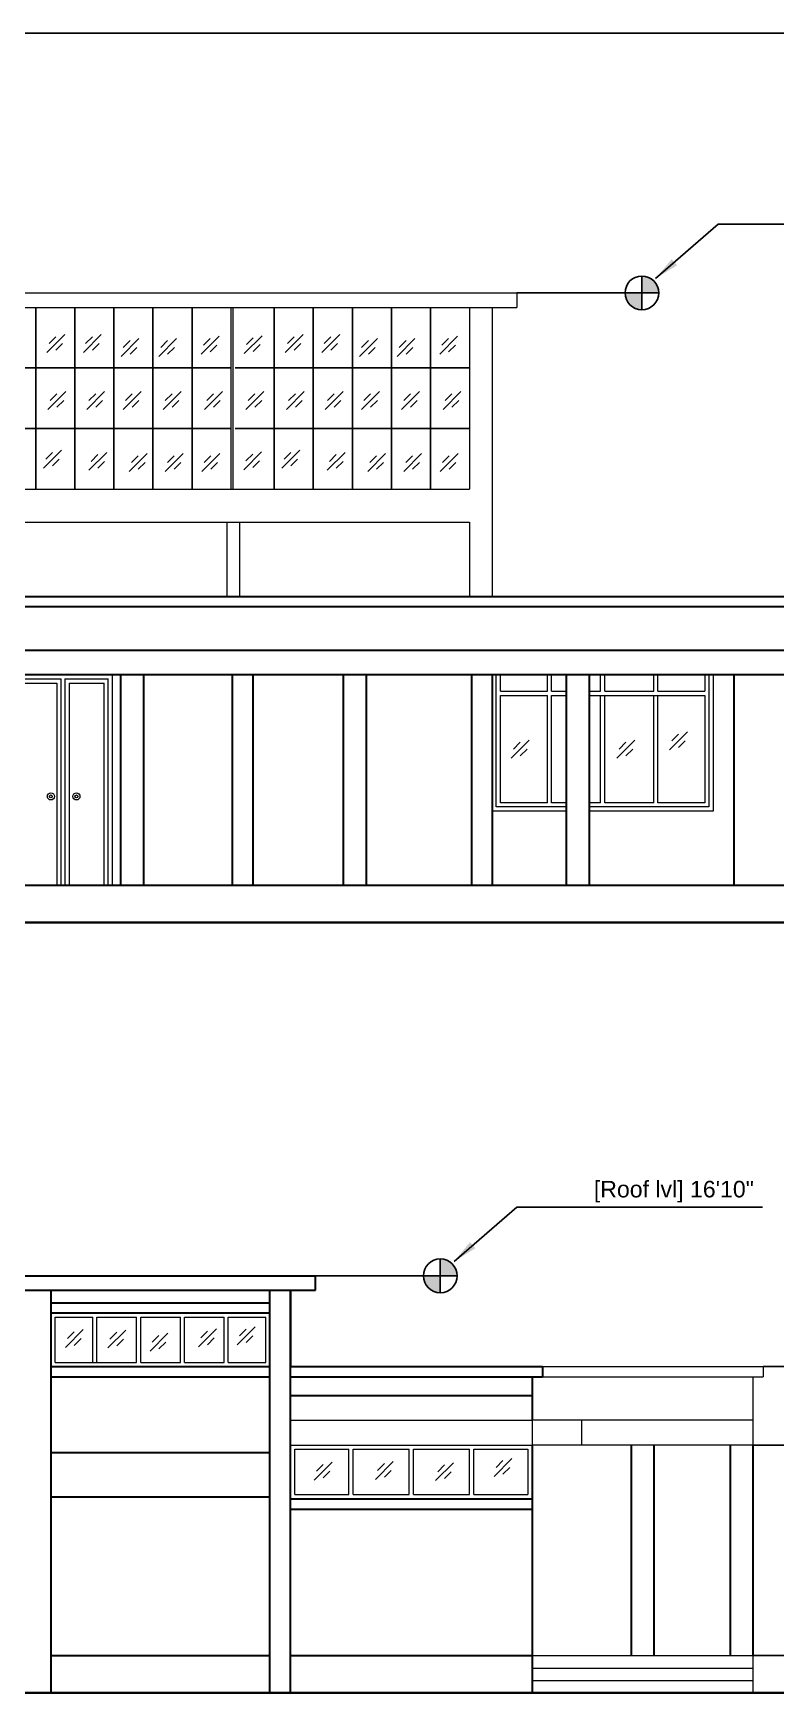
# Model space of a CAD drawing. Header units: inches. Extents: x -6800 to 96653, y -25814 to 17379.
# Drawn here: x 64702 to 65061, y 9811 to 10615 of the extents above; entities that cross this region are included whole.
import ezdxf

# ---------------------------------------------------------------- set-up
doc = ezdxf.new("R2010")
doc.units = ezdxf.units.IN
doc.header["$MEASUREMENT"] = 0
doc.layers.add('0 @ 1', color=7, linetype='Continuous')
for name, color, linetype, lineweight in [('chajja elev', 4, 'Continuous', 20), ('Column', 101, 'Continuous', 30), ('Door ele', 20, 'Continuous', 15), ('ele back', 51, 'Continuous', 15), ('ele front', 30, 'Continuous', 30), ('Glass Panal', 200, 'Continuous', 25), ('Ground level', 210, 'Continuous', 35), ('Opening elevation', 130, 'Continuous', 9), ('Stairs', 60, 'Continuous', 13), ('Wall', 90, 'Continuous', 30), ('Win ele', 211, 'Continuous', 15)]:
    doc.layers.add(name, color=color, linetype=linetype, lineweight=lineweight)
doc.styles.get("Standard").update_dxf_attribs({"font": 'arial.ttf'})
doc.dimstyles.get("Standard").update_dxf_attribs({"dimtxt": 7, "dimasz": 4, "dimexe": 2, "dimexo": 2, "dimgap": 2, "dimtad": 1, "dimdec": 0, "dimzin": 0, "dimdsep": 46, "dimlunit": 4, "dimtxsty": 'Standard', "dimblk": 'ARCHTICK', "dimcen": 0.25, "dimclrd": 256, "dimclre": 256, "dimclrt": 256, "dimadec": 0, "dimazin": 0, "dimtfac": 1, "dimtdec": 0, "dimtofl": 0, "dimtmove": 0, "dimatfit": 3, "dimfxl": 1, "dimfxlon": 1, "dimtolj": 1, "dimtzin": 0, "dimlwd": -1, "dimlwe": -1, "dimarcsym": 1})

# ---------------------------------------------------------------- blocks, each defined once
blk = doc.blocks.new('_ArchTick')
at = {"color": 0, "linetype": 'ByBlock', "const_width": 0.15}
blk.add_lwpolyline([(-0.5, -0.5), (0.5, 0.5)], dxfattribs=at)

msp = doc.modelspace()

# ---------------------------------------------------------------- hatches: boundary and pattern name
at = {"ltscale": 10, "transparency": 33554687}
h = msp.add_hatch(color=0, dxfattribs=at)
h.dxf.hatch_style = 1
h.paths.add_polyline_path([(64996.5, 10497), (64996.5, 10488.83), (65004.67, 10488.83, 0.414214)])
h.paths.add_polyline_path([(64996.5, 10488.83), (64988.33, 10488.83, 0.414214), (64996.5, 10480.65)])
h = msp.add_hatch(color=0, dxfattribs=at)
h.dxf.hatch_style = 1
h.paths.add_polyline_path([(64898.82, 10020.82), (64898.82, 10012.65), (64906.99, 10012.65, 0.414214)])
h.paths.add_polyline_path([(64898.82, 10012.65), (64890.65, 10012.65, 0.414214), (64898.82, 10004.48)])

# ---------------------------------------------------------------- linework, layer by layer
at = {"transparency": 33554651}
msp.add_line((63499.65, 10614.65), (65875.65, 10614.65), dxfattribs=at)
at = {"ltscale": 10, "transparency": 33554687}
for p, q in [((64996.5, 10497), (64996.5, 10480.65)), ((64935.97, 10488.83), (64988.33, 10488.83)), ((65004.67, 10488.83), (64988.33, 10488.83)), ((64898.82, 10020.82), (64898.82, 10004.48)), ((64838.29, 10012.65), (64890.65, 10012.65)), ((64906.99, 10012.65), (64890.65, 10012.65)), ((65055.29, 9968.65), (65107.65, 9968.65)), ((65050.29, 9930.65), (65102.65, 9930.65)), ((65050.29, 9828.65), (65102.65, 9828.65))]:
    msp.add_line(p, q, dxfattribs=at)
for centre in [(64996.5, 10488.83), (64898.82, 10012.65)]:
    msp.add_circle(centre, 8.17, dxfattribs=at)
at = {"layer": 'chajja elev', "transparency": 33554687}
for p, q in [((64826.29, 9942.65), (64943.29, 9942.65)), ((64943.29, 9942.65), (64943.29, 9930.65)), ((64826.29, 9930.65), (64943.29, 9930.65))]:
    msp.add_line(p, q, dxfattribs=at)
at = {"layer": 'chajja elev', "transparency": 33554585}
for p, q in [((64967.29, 9942.65), (64943.29, 9942.65)), ((64967.29, 9942.65), (64967.29, 9930.65)), ((64967.29, 9930.65), (64943.29, 9930.65))]:
    msp.add_line(p, q, dxfattribs=at)
at = {"layer": 'Column', "transparency": 33554687}
for p, q in [((64797.97, 10303.83), (64797.97, 10201.83)), ((64807.97, 10303.83), (64807.97, 10201.83)), ((64913.97, 10303.83), (64913.97, 10201.83)), ((64923.97, 10303.83), (64923.97, 10201.83)), ((64710.29, 9810.65), (64710.29, 10005.65)), ((64816.29, 9810.65), (64816.29, 10005.65)), ((64826.29, 9942.65), (64826.29, 10005.65)), ((64826.29, 9930.65), (64826.29, 9942.65)), ((64826.29, 9810.65), (64826.29, 9930.65)), ((64991.29, 9930.65), (64991.29, 9828.65)), ((65002.29, 9930.65), (65002.29, 9828.65)), ((65039.29, 9930.65), (65039.29, 9828.65)), ((65050.29, 9930.65), (65050.29, 9828.65))]:
    msp.add_line(p, q, dxfattribs=at)
for points in [[(64743.97, 10201.83), (64743.97, 10303.83)], [(64754.97, 10303.83), (64754.97, 10201.83)], [(64851.97, 10201.83), (64851.97, 10303.83)], [(64862.97, 10303.83), (64862.97, 10201.83)], [(64959.97, 10201.83), (64959.97, 10303.83)], [(64970.97, 10303.83), (64970.97, 10201.83)]]:
    msp.add_lwpolyline(points, dxfattribs=at)
at = {"layer": 'Door ele', "transparency": 33554687}
for p, q in [((64693.97, 10301.83), (64714.97, 10301.83)), ((64695.97, 10299.83), (64712.97, 10299.83)), ((64712.97, 10299.83), (64712.97, 10201.83)), ((64714.97, 10301.83), (64714.97, 10201.83)), ((64716.97, 10301.83), (64737.97, 10301.83)), ((64716.97, 10301.83), (64716.97, 10201.83)), ((64718.97, 10299.83), (64735.97, 10299.83)), ((64718.97, 10299.83), (64718.97, 10201.83)), ((64735.97, 10201.83), (64735.97, 10299.83)), ((64737.97, 10201.83), (64737.97, 10301.83)), ((64739.97, 10201.83), (64739.97, 10303.83))]:
    msp.add_line(p, q, dxfattribs=at)
for centre, radius in [((64710.15, 10244.9), 1.71), ((64710.15, 10244.9), 0.709), ((64722.54, 10244.9), 1.71), ((64722.54, 10244.9), 0.709)]:
    msp.add_circle(centre, radius, dxfattribs=at)
at = {"layer": 'ele back', "transparency": 33554641}
for p, q in [((63973.97, 10488.83), (64935.97, 10488.83)), ((64935.97, 10488.83), (64935.97, 10481.83)), ((63973.97, 10481.83), (64935.97, 10481.83)), ((64797.47, 10393.83), (64797.47, 10481.83)), ((64798.47, 10393.83), (64798.47, 10481.83)), ((64912.97, 10481.83), (64912.97, 10393.83)), ((64923.97, 10481.83), (64923.97, 10341.83)), ((64110.47, 10393.83), (64912.97, 10393.83)), ((63996.97, 10377.83), (64912.97, 10377.83)), ((64795.47, 10377.83), (64795.47, 10341.83)), ((64801.47, 10377.83), (64801.47, 10341.83)), ((64912.97, 10377.83), (64912.97, 10341.83)), ((64948.29, 9968.65), (65055.29, 9968.65)), ((64948.29, 9963.65), (65055.29, 9963.65)), ((65050.29, 9963.65), (65050.29, 9930.65)), ((65055.29, 9968.65), (65055.29, 9963.65)), ((65050.29, 9942.65), (64967.29, 9942.65)), ((65050.29, 9930.65), (64967.29, 9930.65))]:
    msp.add_line(p, q, dxfattribs=at)
at = {"layer": 'ele front', "transparency": 33554687}
for p, q in [((63756.97, 10341.83), (65083.97, 10341.83)), ((63756.97, 10336.83), (65083.97, 10336.83)), ((65040.97, 10303.83), (65040.97, 10201.83)), ((63761.97, 10201.83), (65078.97, 10201.83)), ((63876.29, 10012.65), (64838.29, 10012.65)), ((64838.29, 10005.65), (64838.29, 10012.65)), ((63876.29, 10005.65), (64838.29, 10005.65)), ((64710.29, 9999.65), (64816.29, 9999.65)), ((64710.29, 9994.65), (64816.29, 9994.65)), ((64710.29, 9968.65), (64816.29, 9968.65)), ((64710.29, 9963.65), (64816.29, 9963.65)), ((64826.29, 9968.65), (64948.29, 9968.65)), ((64826.29, 9963.65), (64948.29, 9963.65)), ((64943.29, 9963.65), (64943.29, 9942.65)), ((64948.29, 9968.65), (64948.29, 9963.65)), ((64826.29, 9954.65), (64943.29, 9954.65)), ((64943.29, 9930.65), (64943.29, 9810.65)), ((64710.29, 9927.05), (64816.29, 9927.05)), ((64710.29, 9905.65), (64816.29, 9905.65)), ((64826.29, 9904.65), (64943.29, 9904.65)), ((64826.29, 9899.65), (64943.29, 9899.65))]:
    msp.add_line(p, q, dxfattribs=at)
msp.add_lwpolyline([(63761.97, 10315.83), (65078.97, 10315.83), (65078.97, 10303.83), (63761.97, 10303.83)], close=True, dxfattribs=at)
at = {"layer": 'Glass Panal', "lineweight": 25, "transparency": 33554687}
for p, q in [((64702.88, 10393.83), (64702.88, 10481.83)), ((64721.8, 10393.83), (64721.8, 10481.83)), ((64740.72, 10393.83), (64740.72, 10481.83)), ((64759.63, 10393.83), (64759.63, 10481.83)), ((64778.55, 10393.83), (64778.55, 10481.83)), ((64818.38, 10393.83), (64818.38, 10481.83)), ((64837.3, 10393.83), (64837.3, 10481.83)), ((64856.22, 10393.83), (64856.22, 10481.83)), ((64875.13, 10393.83), (64875.13, 10481.83)), ((64894.05, 10393.83), (64894.05, 10481.83)), ((64683.97, 10452.5), (64797.47, 10452.5)), ((64799.47, 10452.5), (64912.97, 10452.5)), ((64683.97, 10423.16), (64797.47, 10423.16)), ((64799.47, 10423.16), (64912.97, 10423.16))]:
    msp.add_line(p, q, dxfattribs=at)
at = {"layer": 'Ground level', "transparency": 33554687}
for p, q in [((65108.97, 10183.83), (63731.97, 10183.83)), ((63771.29, 9810.65), (64943.29, 9810.65))]:
    msp.add_line(p, q, dxfattribs=at)
at = {"layer": 'Ground level', "transparency": 33554651}
for p, q in [((64943.29, 9810.65), (65050.29, 9810.65)), ((65050.29, 9810.65), (65080.29, 9810.65))]:
    msp.add_line(p, q, dxfattribs=at)
at = {"layer": 'Opening elevation', "lineweight": 5, "transparency": 33554526}
for p, q in [((64708.22, 10459.97), (64716.9, 10468.65)), ((64725.92, 10459.97), (64734.59, 10468.65)), ((64803.88, 10459.44), (64812.55, 10468.11)), ((64823.72, 10459.97), (64832.4, 10468.65)), ((64841.42, 10459.97), (64850.09, 10468.65)), ((64709.29, 10464.31), (64712.56, 10467.58)), ((64712.56, 10461.04), (64715.83, 10464.31)), ((64726.99, 10464.31), (64730.26, 10467.58)), ((64730.26, 10461.04), (64733.52, 10464.31)), ((64744.16, 10458.1), (64752.83, 10466.77)), ((64745.22, 10462.44), (64748.49, 10465.7)), ((64748.49, 10459.17), (64751.76, 10462.44)), ((64762.39, 10458.1), (64771.06, 10466.77)), ((64763.46, 10462.44), (64766.72, 10465.7)), ((64766.72, 10459.17), (64769.99, 10462.44)), ((64783.04, 10459.17), (64791.71, 10467.84)), ((64784.1, 10463.51), (64787.37, 10466.77)), ((64787.37, 10460.24), (64790.64, 10463.51)), ((64804.95, 10463.77), (64808.22, 10467.04)), ((64808.22, 10460.51), (64811.48, 10463.77)), ((64824.79, 10464.31), (64828.06, 10467.58)), ((64828.06, 10461.04), (64831.33, 10464.31)), ((64842.49, 10464.31), (64845.76, 10467.58)), ((64845.76, 10461.04), (64849.02, 10464.31)), ((64859.66, 10458.1), (64868.33, 10466.77)), ((64860.72, 10462.44), (64863.99, 10465.7)), ((64863.99, 10459.17), (64867.26, 10462.44)), ((64877.89, 10458.1), (64886.56, 10466.77)), ((64878.96, 10462.44), (64882.22, 10465.7)), ((64882.22, 10459.17), (64885.49, 10462.44)), ((64898.54, 10459.17), (64907.21, 10467.84)), ((64899.6, 10463.51), (64902.87, 10466.77)), ((64902.87, 10460.24), (64906.14, 10463.51)), ((64708.76, 10432.38), (64717.43, 10441.05)), ((64709.83, 10436.71), (64713.1, 10439.98)), ((64713.1, 10433.45), (64716.36, 10436.71)), ((64727.53, 10432.38), (64736.2, 10441.05)), ((64728.6, 10436.71), (64731.87, 10439.98)), ((64731.87, 10433.45), (64735.13, 10436.71)), ((64745.23, 10432.38), (64753.9, 10441.05)), ((64746.3, 10436.71), (64749.56, 10439.98)), ((64749.56, 10433.45), (64752.83, 10436.71)), ((64764.53, 10432.38), (64773.21, 10441.05)), ((64765.6, 10436.71), (64768.87, 10439.98)), ((64768.87, 10433.45), (64772.14, 10436.71)), ((64784.65, 10432.38), (64793.32, 10441.05)), ((64785.71, 10436.71), (64788.98, 10439.98)), ((64788.98, 10433.45), (64792.25, 10436.71)), ((64804.69, 10432.38), (64813.36, 10441.05)), ((64805.76, 10436.71), (64809.02, 10439.98)), ((64809.02, 10433.45), (64812.29, 10436.71)), ((64824.26, 10432.38), (64832.93, 10441.05)), ((64825.33, 10436.71), (64828.6, 10439.98)), ((64828.6, 10433.45), (64831.86, 10436.71)), ((64843.03, 10432.38), (64851.7, 10441.05)), ((64844.1, 10436.71), (64847.37, 10439.98)), ((64847.37, 10433.45), (64850.63, 10436.71)), ((64860.73, 10432.38), (64869.4, 10441.05)), ((64861.8, 10436.71), (64865.06, 10439.98)), ((64865.06, 10433.45), (64868.33, 10436.71)), ((64880.03, 10432.38), (64888.71, 10441.05)), ((64881.1, 10436.71), (64884.37, 10439.98)), ((64884.37, 10433.45), (64887.64, 10436.71)), ((64900.15, 10432.38), (64908.82, 10441.05)), ((64901.21, 10436.71), (64904.48, 10439.98)), ((64904.48, 10433.45), (64907.75, 10436.71)), ((64706.6, 10403.95), (64715.27, 10412.62)), ((64803.59, 10403.15), (64812.27, 10411.82)), ((64822.1, 10403.95), (64830.77, 10412.62)), ((64707.66, 10408.29), (64710.93, 10411.55)), ((64710.93, 10405.02), (64714.2, 10408.29)), ((64728.58, 10402.88), (64737.25, 10411.55)), ((64729.65, 10407.22), (64732.92, 10410.48)), ((64732.92, 10403.95), (64736.19, 10407.22)), ((64748.16, 10402.34), (64756.83, 10411.01)), ((64749.23, 10406.68), (64752.49, 10409.95)), ((64752.49, 10403.41), (64755.76, 10406.68)), ((64765.59, 10402.34), (64774.26, 10411.01)), ((64766.66, 10406.68), (64769.92, 10409.95)), ((64769.92, 10403.41), (64773.19, 10406.68)), ((64783.28, 10402.34), (64791.96, 10411.01)), ((64784.35, 10406.68), (64787.62, 10409.95)), ((64787.62, 10403.41), (64790.89, 10406.68)), ((64804.66, 10407.48), (64807.93, 10410.75)), ((64807.93, 10404.22), (64811.2, 10407.48)), ((64823.16, 10408.29), (64826.43, 10411.55)), ((64826.43, 10405.02), (64829.7, 10408.29)), ((64844.08, 10402.88), (64852.75, 10411.55)), ((64845.15, 10407.22), (64848.42, 10410.48)), ((64848.42, 10403.95), (64851.69, 10407.22)), ((64863.66, 10402.34), (64872.33, 10411.01)), ((64864.73, 10406.68), (64867.99, 10409.95)), ((64867.99, 10403.41), (64871.26, 10406.68)), ((64881.09, 10402.34), (64889.76, 10411.01)), ((64882.16, 10406.68), (64885.42, 10409.95)), ((64885.42, 10403.41), (64888.69, 10406.68)), ((64898.78, 10402.34), (64907.46, 10411.01)), ((64899.85, 10406.68), (64903.12, 10409.95)), ((64903.12, 10403.41), (64906.39, 10406.68)), ((65009.9, 10267.53), (65018.57, 10276.2)), ((65010.97, 10271.87), (65014.24, 10275.13)), ((64933.24, 10263.51), (64941.91, 10272.19)), ((64934.31, 10267.85), (64937.57, 10271.12)), ((64937.57, 10264.58), (64940.84, 10267.85)), ((64984.44, 10263.51), (64993.11, 10272.19)), ((64985.5, 10267.85), (64988.77, 10271.12)), ((64988.77, 10264.58), (64992.04, 10267.85)), ((65014.24, 10268.6), (65017.5, 10271.87)), ((64717.16, 9977.91), (64725.83, 9986.58)), ((64737.72, 9977.7), (64746.4, 9986.37)), ((64781.67, 9978.22), (64790.34, 9986.9)), ((64782.74, 9982.56), (64786.01, 9985.83)), ((64800.46, 9979.27), (64809.14, 9987.94)), ((64801.53, 9983.6), (64804.8, 9986.87)), ((64718.23, 9982.25), (64721.49, 9985.51)), ((64721.49, 9978.98), (64724.76, 9982.25)), ((64738.79, 9982.04), (64742.06, 9985.3)), ((64742.06, 9978.77), (64745.33, 9982.04)), ((64758.19, 9976.14), (64766.86, 9984.81)), ((64759.25, 9980.47), (64762.52, 9983.74)), ((64762.52, 9977.21), (64765.79, 9980.47)), ((64786.01, 9979.29), (64789.28, 9982.56)), ((64804.8, 9980.34), (64808.07, 9983.6)), ((64837.74, 9913.67), (64846.41, 9922.34)), ((64867.38, 9914.06), (64876.05, 9922.73)), ((64868.45, 9918.39), (64871.72, 9921.66)), ((64896.55, 9913.44), (64905.22, 9922.11)), ((64924.85, 9915.52), (64933.52, 9924.2)), ((64925.92, 9919.86), (64929.19, 9923.13)), ((64838.81, 9918), (64842.08, 9921.27)), ((64842.08, 9914.73), (64845.35, 9918)), ((64871.72, 9915.13), (64874.99, 9918.39)), ((64897.62, 9917.77), (64900.88, 9921.04)), ((64900.88, 9914.51), (64904.15, 9917.77)), ((64929.19, 9916.59), (64932.45, 9919.86))]:
    msp.add_line(p, q, dxfattribs=at)
at = {"layer": 'Stairs', "transparency": 33554651}
for p, q in [((64943.29, 9828.65), (65050.29, 9828.65)), ((65050.29, 9828.65), (65050.29, 9810.65)), ((64943.29, 9822.65), (65050.29, 9822.65)), ((64943.29, 9816.65), (65050.29, 9816.65))]:
    msp.add_line(p, q, dxfattribs=at)
at = {"layer": 'Wall', "transparency": 33554687}
for p, q in [((64826.29, 10005.65), (64826.29, 9968.65)), ((64710.29, 9828.65), (64816.29, 9828.65)), ((64826.29, 9828.65), (64943.29, 9828.65))]:
    msp.add_line(p, q, dxfattribs=at)
at = {"layer": 'Win ele', "transparency": 33554651}
for p, q in [((64950.72, 10295.83), (64950.72, 10303.83)), ((64952.72, 10295.83), (64952.72, 10303.83)), ((64976.47, 10295.83), (64976.47, 10303.83)), ((64978.47, 10295.83), (64978.47, 10303.83)), ((65002.22, 10295.83), (65002.22, 10303.83)), ((65004.22, 10295.83), (65004.22, 10303.83)), ((64927.97, 10295.83), (64950.72, 10295.83)), ((64927.97, 10293.83), (64950.72, 10293.83)), ((64950.72, 10241.83), (64950.72, 10293.83)), ((64952.72, 10295.83), (64959.97, 10295.83)), ((64952.72, 10293.83), (64959.97, 10293.83)), ((64952.72, 10241.83), (64952.72, 10293.83)), ((64970.97, 10295.83), (64976.47, 10295.83)), ((64970.97, 10293.83), (65026.97, 10293.83)), ((64976.47, 10241.83), (64976.47, 10293.83)), ((64978.47, 10295.83), (65002.22, 10295.83)), ((64978.47, 10241.83), (64978.47, 10293.83)), ((65002.22, 10241.83), (65002.22, 10293.83)), ((65004.22, 10295.83), (65026.97, 10295.83)), ((65004.22, 10241.83), (65004.22, 10293.83)), ((64712.29, 9992.65), (64730.49, 9992.65)), ((64712.29, 9970.65), (64712.29, 9992.65)), ((64730.49, 9970.65), (64730.49, 9992.65)), ((64732.49, 9992.65), (64751.69, 9992.65)), ((64732.49, 9970.65), (64732.49, 9992.65)), ((64751.69, 9970.65), (64751.69, 9992.65)), ((64753.69, 9992.65), (64772.89, 9992.65)), ((64753.69, 9970.65), (64753.69, 9992.65)), ((64772.89, 9970.65), (64772.89, 9992.65)), ((64774.89, 9992.65), (64794.09, 9992.65)), ((64774.89, 9970.65), (64774.89, 9992.65)), ((64794.09, 9970.65), (64794.09, 9992.65)), ((64796.09, 9992.65), (64814.29, 9992.65)), ((64796.09, 9970.65), (64796.09, 9992.65)), ((64814.29, 9970.65), (64814.29, 9992.65)), ((64712.29, 9970.65), (64751.69, 9970.65)), ((64753.69, 9970.65), (64772.89, 9970.65)), ((64774.89, 9970.65), (64794.09, 9970.65)), ((64796.09, 9970.65), (64814.29, 9970.65)), ((64828.29, 9928.65), (64854.54, 9928.65)), ((64828.29, 9906.65), (64828.29, 9928.65)), ((64854.54, 9906.65), (64854.54, 9928.65)), ((64856.54, 9928.65), (64883.79, 9928.65)), ((64856.54, 9906.65), (64856.54, 9928.65)), ((64883.79, 9906.65), (64883.79, 9928.65)), ((64885.79, 9928.65), (64913.04, 9928.65)), ((64885.79, 9906.65), (64885.79, 9928.65)), ((64913.04, 9906.65), (64913.04, 9928.65)), ((64915.04, 9928.65), (64941.29, 9928.65)), ((64915.04, 9906.65), (64915.04, 9928.65)), ((64941.29, 9928.65), (64941.29, 9906.65)), ((64828.29, 9906.65), (64854.54, 9906.65)), ((64856.54, 9906.65), (64883.79, 9906.65)), ((64885.79, 9906.65), (64913.04, 9906.65)), ((64915.04, 9906.65), (64941.29, 9906.65))]:
    msp.add_line(p, q, dxfattribs=at)
for points in [[(64959.97, 10239.83), (64925.97, 10239.83), (64925.97, 10303.83)], [(64927.97, 10295.83), (64927.97, 10303.83)], [(65030.97, 10303.83), (65030.97, 10237.83), (64970.97, 10237.83)], [(65028.97, 10303.83), (65028.97, 10239.83), (64970.97, 10239.83)], [(65026.97, 10303.83), (65026.97, 10295.83)], [(64950.72, 10241.83), (64927.97, 10241.83), (64927.97, 10293.83)], [(65026.97, 10293.83), (65026.97, 10241.83), (65004.22, 10241.83)], [(64959.97, 10237.83), (64923.97, 10237.83)], [(64959.97, 10241.83), (64952.72, 10241.83)], [(64976.47, 10241.83), (64970.97, 10241.83)], [(65002.22, 10241.83), (64978.47, 10241.83)]]:
    msp.add_lwpolyline(points, dxfattribs=at)

# ---------------------------------------------------------------- texts
at = {"ltscale": 10, "transparency": 33554687, "insert": (65050.77, 10048.24), "char_height": 8, "attachment_point": 9}
msp.add_mtext('\\A1;[Roof lvl] 16\'10"', dxfattribs=at)

# ---------------------------------------------------------------- leaders
at = {"layer": '0 @ 1', "ltscale": 10, "transparency": 33554687}
for points in [[(65003.16, 10495.84), (65033.54, 10522.11), (65152.61, 10522.11)], [(64905.48, 10019.66), (64935.86, 10045.93), (65054.93, 10045.93)]]:
    msp.add_leader(points, dimstyle='Standard', override={"dimscale": 1, "dimasz": 12, "dimexe": 6, "dimexo": 6, "dimtad": 1, "dimtoh": 0, "dimfxl": 12}, dxfattribs=at)

doc.saveas('drawing.dxf')
